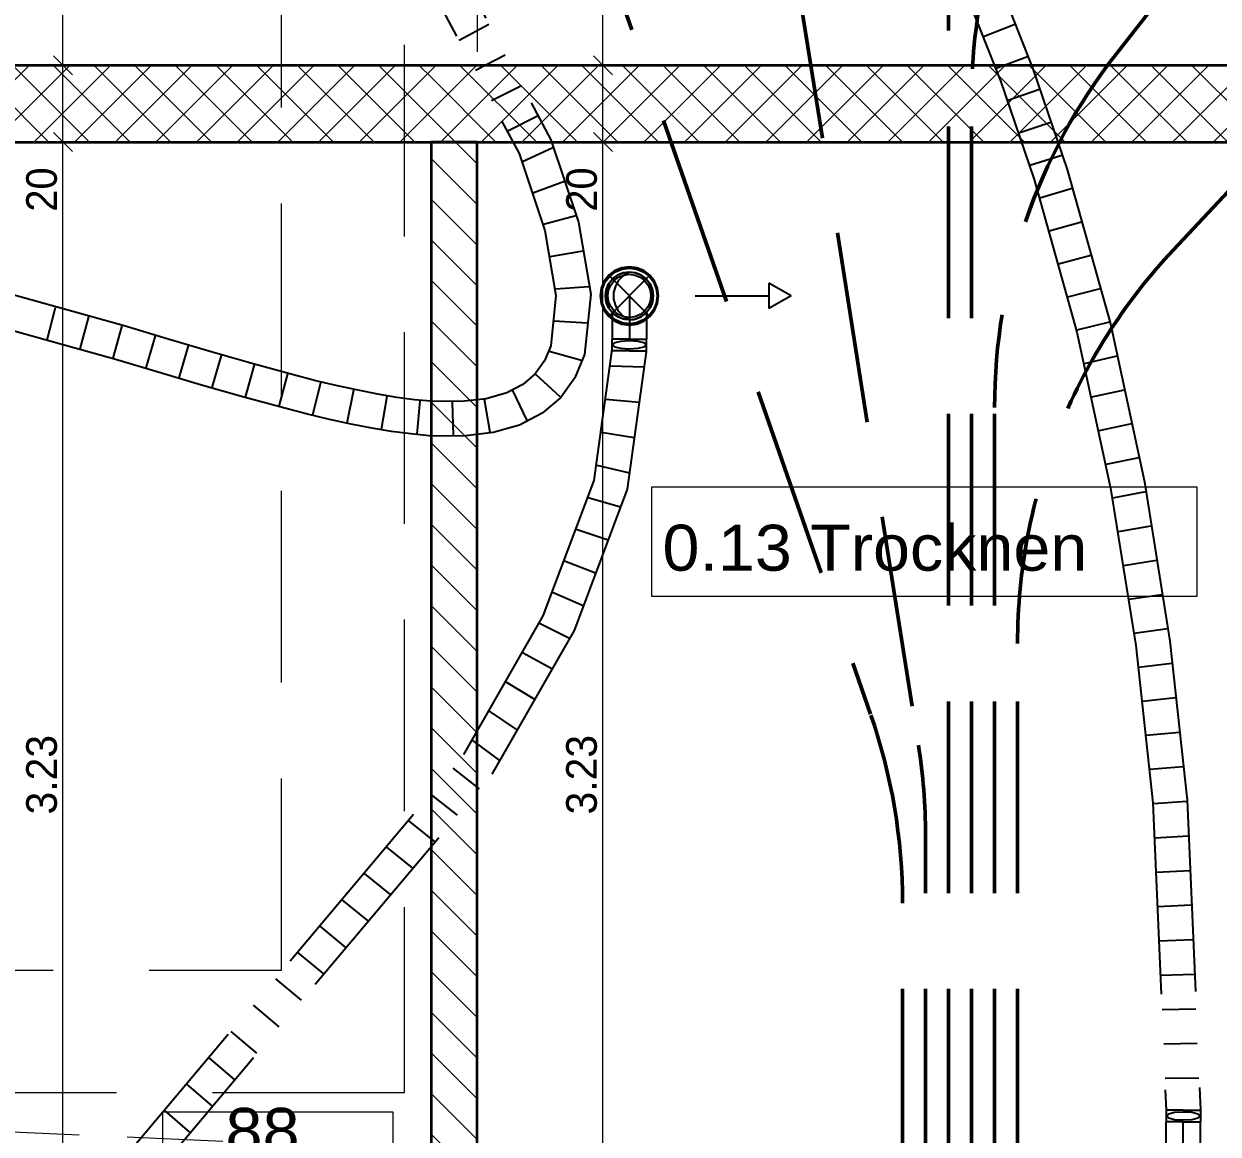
# Model space of a CAD drawing. Header units: millimetres. Extents: x -3497 to 2618, y -1809 to 2456.
# Drawn here: x -2229.8 to -1918.3, y 1220.2 to 1509.8 of the extents above; entities that cross this region are included whole.
import ezdxf
from ezdxf.enums import TextEntityAlignment as Align

# ---------------------------------------------------------------- set-up
doc = ezdxf.new("R2010")
doc.units = ezdxf.units.MM
doc.header["$LTSCALE"] = 100
for name, pattern in [('DASHED', [0.75, 0.5, -0.25]), ('HIDDEN', [0.375, 0.25, -0.125]), ('HIDDENX2', [0.75, 0.5, -0.25])]:
    doc.linetypes.add(name, pattern=pattern)
for name, color, linetype, true_color in [('00_Anm.FP', 7, 'Continuous', 0x00c0ff), ('10-0.05 Solid', 1, 'Continuous', 0xff0000), ('10-0.13 Solid', 7, 'Continuous', 0x000000), ('10-0.18 Strichlinie', 7, 'Continuous', 0x00c0ff), ('20-Beton', 9, 'Continuous', 0x808080), ('30-Text 6', 3, 'Continuous', 0x00ff00), ('50-Sanitärapparate', 6, 'Continuous', 0xff00ff), ('50-Türen&Fenster', 9, 'Continuous', 0x808080), ('Bemaßung', 3, 'Continuous', 0x00ff00), ('Keine', 7, 'Continuous', 0xff8000), ('Layer31', 9, 'Continuous', 0x808080)]:
    doc.layers.add(name, color=color, linetype=linetype, true_color=true_color)
doc.layers.add('10-0.05 Strichpunkt', color=7, linetype='Continuous')
doc.layers.add('10-0.25 Solid', color=7, linetype='Continuous')
doc.styles.add('Arial', font='arial.ttf')
doc.dimstyles.new('ISO-25', dxfattribs={"dimtxt": 2.5, "dimasz": 2.5, "dimexe": 1.25, "dimexo": 0.625, "dimtad": 1, "dimtxsty": 'Standard', "dimcen": 2.5, "dimadec": 0, "dimazin": 0, "dimtfac": 1, "dimtmove": 0, "dimatfit": 3, "dimfxl": 0, "dimarcsym": 0})

# ---------------------------------------------------------------- blocks, each defined once
blk = doc.blocks.new('*D301')
at = {"layer": '10-0.05 Strichpunkt', "color": 6, "linetype": 'Continuous', "lineweight": 13, "true_color": 0xff00ff}
for p, q in [((-2211.5, 1161.79), (-2211.5, 1216.86)), ((-2123.65, 1193.82), (-2123.65, 1216.86)), ((-2216.3, 1205.2), (-2206.7, 1214.8)), ((-2118.85, 1214.8), (-2128.45, 1205.2)), ((-2123.65, 1210), (-2211.5, 1210))]:
    blk.add_line(p, q, dxfattribs=at)
at = {"layer": '10-0.05 Strichpunkt', "color": 6, "linetype": 'Continuous', "lineweight": 13, "true_color": 0xff00ff, "style": 'Arial', "width": 1.03866}
blk.add_text('88', height=12, dxfattribs=at).set_placement((-2177.25, 1215), (-2157.91, 1215), align=Align.FIT)
blk = doc.blocks.new('_Oblique')
at = {"color": 0, "linetype": 'ByBlock', "lineweight": -2}
blk.add_line((-0.5, -0.5), (0.5, 0.5), dxfattribs=at)
blk = doc.blocks.new('*X470')
at = {"layer": '10-0.05 Solid', "color": 18, "linetype": 'Continuous', "lineweight": 13, "true_color": 0x000000}
for p, q in [((-2403.47, 1493.65), (-2398.14, 1498.98)), ((-2382.45, 1478.98), (-2402.45, 1498.98)), ((-2398.52, 1487.99), (-2387.53, 1498.98)), ((-2393.57, 1482.34), (-2376.93, 1498.98)), ((-2371.84, 1478.98), (-2391.84, 1498.98)), ((-2386.32, 1478.98), (-2366.32, 1498.98)), ((-2361.23, 1478.98), (-2381.23, 1498.98)), ((-2375.71, 1478.98), (-2355.71, 1498.98)), ((-2350.63, 1478.98), (-2370.63, 1498.98)), ((-2365.11, 1478.98), (-2345.11, 1498.98)), ((-2340.02, 1478.98), (-2360.02, 1498.98)), ((-2354.5, 1478.98), (-2334.5, 1498.98)), ((-2329.41, 1478.98), (-2349.41, 1498.98)), ((-2343.89, 1478.98), (-2323.89, 1498.98)), ((-2318.81, 1478.98), (-2338.81, 1498.98)), ((-2333.29, 1478.98), (-2313.29, 1498.98)), ((-2308.2, 1478.98), (-2328.2, 1498.98)), ((-2322.68, 1478.98), (-2302.68, 1498.98)), ((-2297.59, 1478.98), (-2317.59, 1498.98)), ((-2312.07, 1478.98), (-2292.07, 1498.98)), ((-2286.99, 1478.98), (-2306.99, 1498.98)), ((-2301.47, 1478.98), (-2281.47, 1498.98)), ((-2276.38, 1478.98), (-2296.38, 1498.98)), ((-2290.86, 1478.98), (-2270.86, 1498.98)), ((-2265.77, 1478.98), (-2285.77, 1498.98)), ((-2280.25, 1478.98), (-2260.25, 1498.98)), ((-2255.17, 1478.98), (-2275.17, 1498.98)), ((-2269.65, 1478.98), (-2249.65, 1498.98)), ((-2244.56, 1478.98), (-2264.56, 1498.98)), ((-2259.04, 1478.98), (-2239.04, 1498.98)), ((-2233.95, 1478.98), (-2253.95, 1498.98)), ((-2248.43, 1478.98), (-2228.43, 1498.98)), ((-2223.35, 1478.98), (-2243.35, 1498.98)), ((-2237.83, 1478.98), (-2217.83, 1498.98)), ((-2212.74, 1478.98), (-2232.74, 1498.98)), ((-2227.22, 1478.98), (-2207.22, 1498.98)), ((-2202.13, 1478.98), (-2222.13, 1498.98)), ((-2216.61, 1478.98), (-2196.61, 1498.98)), ((-2191.53, 1478.98), (-2211.53, 1498.98)), ((-2206.01, 1478.98), (-2186.01, 1498.98)), ((-2180.92, 1478.98), (-2200.92, 1498.98)), ((-2195.4, 1478.98), (-2175.4, 1498.98)), ((-2170.32, 1478.98), (-2190.32, 1498.98)), ((-2184.79, 1478.98), (-2164.79, 1498.98)), ((-2159.71, 1478.98), (-2179.71, 1498.98)), ((-2174.19, 1478.98), (-2154.19, 1498.98)), ((-2149.1, 1478.98), (-2169.1, 1498.98)), ((-2163.58, 1478.98), (-2143.58, 1498.98)), ((-2138.5, 1478.98), (-2158.5, 1498.98)), ((-2152.97, 1478.98), (-2132.97, 1498.98)), ((-2127.89, 1478.98), (-2147.89, 1498.98)), ((-2123.63, 1485.32), (-2137.28, 1498.98)), ((-2123.63, 1495.93), (-2126.68, 1498.98)), ((-2142.37, 1478.98), (-2123.63, 1497.72)), ((-2131.76, 1478.98), (-2123.63, 1487.11))]:
    blk.add_line(p, q, dxfattribs=at)
blk = doc.blocks.new('*X530')
at = {"layer": '10-0.05 Solid', "color": 18, "linetype": 'Continuous', "lineweight": 13, "true_color": 0x000000}
for p, q in [((-2117.28, 1478.98), (-2111.63, 1473.32)), ((-2123.63, 1474.72), (-2111.63, 1462.72)), ((-2123.63, 1464.11), (-2111.63, 1452.11)), ((-2123.63, 1453.5), (-2111.63, 1441.5)), ((-2123.63, 1442.9), (-2111.63, 1430.9)), ((-2123.63, 1432.29), (-2111.63, 1420.29)), ((-2123.63, 1421.68), (-2111.63, 1409.68)), ((-2123.63, 1411.08), (-2111.63, 1399.08)), ((-2123.63, 1400.47), (-2111.63, 1388.47)), ((-2123.63, 1389.86), (-2111.63, 1377.86)), ((-2123.63, 1379.26), (-2111.63, 1367.26)), ((-2123.63, 1368.65), (-2111.63, 1356.65)), ((-2123.63, 1358.04), (-2111.63, 1346.04)), ((-2123.63, 1347.44), (-2111.63, 1335.44)), ((-2123.63, 1336.83), (-2111.63, 1324.83)), ((-2123.63, 1326.22), (-2111.63, 1314.22)), ((-2123.63, 1315.62), (-2111.63, 1303.62)), ((-2123.63, 1305.01), (-2111.63, 1293.01)), ((-2123.63, 1294.4), (-2111.63, 1282.4)), ((-2123.63, 1283.8), (-2111.63, 1271.8)), ((-2123.63, 1273.19), (-2111.63, 1261.19)), ((-2123.63, 1262.58), (-2111.63, 1250.58)), ((-2123.63, 1251.98), (-2111.63, 1239.98)), ((-2123.63, 1241.37), (-2111.63, 1229.37)), ((-2123.63, 1230.76), (-2111.63, 1218.76)), ((-2123.63, 1220.16), (-2111.63, 1208.16))]:
    blk.add_line(p, q, dxfattribs=at)
blk = doc.blocks.new('*X549')
at = {"layer": '10-0.05 Solid', "color": 18, "linetype": 'Continuous', "lineweight": 13, "true_color": 0x000000}
for p, q in [((-2123.63, 1487.11), (-2111.76, 1498.98)), ((-2123.63, 1497.72), (-2122.37, 1498.98)), ((-2121.15, 1478.98), (-2101.15, 1498.98)), ((-2096.07, 1478.98), (-2116.07, 1498.98)), ((-2110.55, 1478.98), (-2090.55, 1498.98)), ((-2085.46, 1478.98), (-2105.46, 1498.98)), ((-2099.94, 1478.98), (-2079.94, 1498.98)), ((-2074.86, 1478.98), (-2094.86, 1498.98)), ((-2089.33, 1478.98), (-2069.33, 1498.98)), ((-2064.25, 1478.98), (-2084.25, 1498.98)), ((-2078.73, 1478.98), (-2058.73, 1498.98)), ((-2053.64, 1478.98), (-2073.64, 1498.98)), ((-2068.12, 1478.98), (-2048.12, 1498.98)), ((-2043.04, 1478.98), (-2063.04, 1498.98)), ((-2057.51, 1478.98), (-2037.51, 1498.98)), ((-2032.43, 1478.98), (-2052.43, 1498.98)), ((-2046.91, 1478.98), (-2026.91, 1498.98)), ((-2021.82, 1478.98), (-2041.82, 1498.98)), ((-2036.3, 1478.98), (-2016.3, 1498.98)), ((-2011.22, 1478.98), (-2031.22, 1498.98)), ((-2025.69, 1478.98), (-2005.69, 1498.98)), ((-2000.61, 1478.98), (-2020.61, 1498.98)), ((-2015.09, 1478.98), (-1995.09, 1498.98)), ((-1990, 1478.98), (-2010, 1498.98)), ((-2004.48, 1478.98), (-1984.48, 1498.98)), ((-1979.4, 1478.98), (-1999.4, 1498.98)), ((-1993.87, 1478.98), (-1973.87, 1498.98)), ((-1968.79, 1478.98), (-1988.79, 1498.98)), ((-1983.27, 1478.98), (-1963.27, 1498.98)), ((-1958.18, 1478.98), (-1978.18, 1498.98)), ((-1972.66, 1478.98), (-1952.66, 1498.98)), ((-1947.58, 1478.98), (-1967.58, 1498.98)), ((-1962.06, 1478.98), (-1942.06, 1498.98)), ((-1936.97, 1478.98), (-1956.97, 1498.98)), ((-1951.45, 1478.98), (-1931.45, 1498.98)), ((-1926.36, 1478.98), (-1946.36, 1498.98)), ((-1940.84, 1478.98), (-1920.84, 1498.98)), ((-1915.76, 1478.98), (-1935.76, 1498.98)), ((-1930.24, 1478.98), (-1910.24, 1498.98)), ((-1905.15, 1478.98), (-1925.15, 1498.98)), ((-1919.63, 1478.98), (-1899.63, 1498.98)), ((-1894.54, 1478.98), (-1914.54, 1498.98)), ((-1909.02, 1478.98), (-1889.02, 1498.98)), ((-1887.14, 1482.18), (-1903.94, 1498.98)), ((-1887.14, 1492.79), (-1893.33, 1498.98)), ((-2106.68, 1478.98), (-2123.63, 1495.93)), ((-1898.42, 1478.98), (-1887.14, 1490.25)), ((-2117.28, 1478.98), (-2123.63, 1485.32)), ((-1887.81, 1478.98), (-1887.14, 1479.64))]:
    blk.add_line(p, q, dxfattribs=at)
blk = doc.blocks.new('AnonymMegaMac_nNn0980')
at = {"layer": '20-Beton', "color": 8, "linetype": 'Continuous', "lineweight": 13, "true_color": 0x808080}
for p, q in [((-2081.28, 1481.48), (-2076.28, 1476.48)), ((-2074.09, 1478.98), (-2083.47, 1478.98)), ((-2078.79, 1155.98), (-2078.78, 1478.98))]:
    blk.add_line(p, q, dxfattribs=at)
at = {"layer": '20-Beton', "color": 8, "linetype": 'Continuous', "lineweight": 18, "true_color": 0x808080, "style": 'Arial'}
for s, width, p, p2 in [('20', 0.930412, (-2080.37, 1460.81), (-2080.37, 1472.36)), ('3.23', 0.955081, (-2080.38, 1303.54), (-2080.38, 1324.29))]:
    blk.add_text(s, height=8, rotation=89.9982, dxfattribs=dict(at, width=width)).set_placement(p, p2, align=Align.FIT)
blk = doc.blocks.new('AnonymMegaMac_nNn0981')
at = {"layer": '20-Beton', "color": 8, "linetype": 'Continuous', "lineweight": 13, "true_color": 0x808080}
for p, q in [((-2078.78, 1498.98), (-2078.78, 1638.98)), ((-2074.09, 1498.98), (-2083.47, 1498.98)), ((-2081.28, 1501.48), (-2076.28, 1496.48)), ((-2078.78, 1478.98), (-2078.78, 1498.98)), ((-2081.28, 1481.48), (-2076.28, 1476.48)), ((-2074.09, 1478.98), (-2083.47, 1478.98)), ((-2078.79, 1155.98), (-2078.78, 1478.98))]:
    blk.add_line(p, q, dxfattribs=at)
blk = doc.blocks.new('AnonymMegaMac_nNn0982')
at = {"layer": '20-Beton', "color": 8, "linetype": 'Continuous', "lineweight": 13, "true_color": 0x808080}
for p, q in [((-2074.09, 1638.98), (-2091.63, 1638.98)), ((-2081.28, 1641.48), (-2076.28, 1636.48)), ((-2078.78, 1498.98), (-2078.78, 1638.98)), ((-2074.09, 1498.98), (-2083.47, 1498.98)), ((-2081.28, 1501.48), (-2076.28, 1496.48))]:
    blk.add_line(p, q, dxfattribs=at)
at = {"layer": '20-Beton', "color": 8, "linetype": 'Continuous', "lineweight": 18, "true_color": 0x808080, "style": 'Arial'}
for s, width, p, p2 in [('20', 0.930412, (-2080.37, 1620.81), (-2080.37, 1632.36)), ('1.40', 0.919367, (-2080.37, 1543.38), (-2080.37, 1563.35))]:
    blk.add_text(s, height=8, rotation=89.9982, dxfattribs=dict(at, width=width)).set_placement(p, p2, align=Align.FIT)
blk = doc.blocks.new('AnonymMegaMac_nNn0983')
at = {"layer": '20-Beton', "color": 8, "linetype": 'Continuous', "lineweight": 13, "true_color": 0x808080}
blk.add_line((-2078.78, 1498.98), (-2078.78, 1638.98), dxfattribs=at)
blk = doc.blocks.new('AnonymMegaMac_nNn01180')
at = {"layer": '20-Beton', "color": 8, "linetype": 'Continuous', "lineweight": 13, "true_color": 0x808080}
for p, q in [((-2222.14, 1481.48), (-2217.14, 1476.48)), ((-2214.95, 1478.98), (-2224.33, 1478.98)), ((-2219.64, 1155.98), (-2219.64, 1478.98))]:
    blk.add_line(p, q, dxfattribs=at)
at = {"layer": '20-Beton', "color": 8, "linetype": 'Continuous', "lineweight": 18, "true_color": 0x808080, "style": 'Arial'}
for s, width, p, p2 in [('20', 0.930412, (-2221.23, 1460.81), (-2221.23, 1472.36)), ('3.23', 0.955081, (-2221.23, 1303.54), (-2221.23, 1324.29))]:
    blk.add_text(s, height=8, rotation=90, dxfattribs=dict(at, width=width)).set_placement(p, p2, align=Align.FIT)
blk = doc.blocks.new('AnonymMegaMac_nNn01181')
at = {"layer": '20-Beton', "color": 8, "linetype": 'Continuous', "lineweight": 13, "true_color": 0x808080}
for p, q in [((-2214.95, 1498.98), (-2224.33, 1498.98)), ((-2222.14, 1501.48), (-2217.14, 1496.48)), ((-2219.64, 1478.98), (-2219.64, 1498.98)), ((-2222.14, 1481.48), (-2217.14, 1476.48)), ((-2214.95, 1478.98), (-2224.33, 1478.98))]:
    blk.add_line(p, q, dxfattribs=at)
blk = doc.blocks.new('AnonymMegaMac_nNn01182')
at = {"layer": '20-Beton', "color": 8, "linetype": 'Continuous', "lineweight": 13, "true_color": 0x808080}
for p, q in [((-2214.95, 1638.98), (-2224.33, 1638.98)), ((-2222.14, 1641.48), (-2217.14, 1636.48)), ((-2219.64, 1498.98), (-2219.64, 1638.98)), ((-2214.95, 1498.98), (-2224.33, 1498.98)), ((-2222.14, 1501.48), (-2217.14, 1496.48))]:
    blk.add_line(p, q, dxfattribs=at)
at = {"layer": '20-Beton', "color": 8, "linetype": 'Continuous', "lineweight": 18, "true_color": 0x808080, "style": 'Arial'}
for s, width, p, p2 in [('20', 0.930412, (-2221.23, 1620.81), (-2221.23, 1632.36)), ('1.40', 0.919367, (-2221.23, 1554.11), (-2221.23, 1574.09))]:
    blk.add_text(s, height=8, rotation=90, dxfattribs=dict(at, width=width)).set_placement(p, p2, align=Align.FIT)

msp = doc.modelspace()

# ---------------------------------------------------------------- linework, layer by layer
at = {"layer": '00_Anm.FP', "color": 140, "linetype": 'DASHED', "lineweight": 25, "true_color": 0x00c0ff}
for p, q in [((-2073.86, 1446.18), (-2075.69, 1445.42)), ((-2071.89, 1446.44), (-2073.86, 1446.18)), ((-2069.92, 1446.18), (-2071.89, 1446.44)), ((-2068.09, 1445.42), (-2069.92, 1446.18)), ((-2078.47, 1442.64), (-2079.23, 1440.81)), ((-2077.26, 1444.22), (-2078.47, 1442.64)), ((-2077.3, 1441.97), (-2076.31, 1443.26)), ((-2075.69, 1445.42), (-2077.26, 1444.22)), ((-2066.52, 1444.22), (-2077.26, 1433.47)), ((-2066.52, 1433.47), (-2077.26, 1444.22)), ((-2076.27, 1443.23), (-2077.26, 1441.94)), ((-2076.76, 1441.65), (-2075.87, 1442.82)), ((-2076.31, 1443.26), (-2075.02, 1444.25)), ((-2074.99, 1444.21), (-2076.27, 1443.23)), ((-2075.87, 1442.82), (-2074.7, 1443.71)), ((-2075.02, 1444.25), (-2073.51, 1444.88)), ((-2073.5, 1444.83), (-2074.99, 1444.21)), ((-2074.7, 1443.71), (-2073.35, 1444.27)), ((-2073.51, 1444.88), (-2071.89, 1445.09)), ((-2071.89, 1445.04), (-2073.5, 1444.83)), ((-2073.35, 1444.27), (-2071.89, 1444.47)), ((-2071.89, 1445.09), (-2070.27, 1444.88)), ((-2070.29, 1444.83), (-2071.89, 1445.04)), ((-2071.89, 1444.47), (-2070.43, 1444.27)), ((-2070.43, 1444.27), (-2069.08, 1443.71)), ((-2068.79, 1444.21), (-2070.29, 1444.83)), ((-2070.27, 1444.88), (-2068.77, 1444.25)), ((-2069.08, 1443.71), (-2067.91, 1442.82)), ((-2067.51, 1443.23), (-2068.79, 1444.21)), ((-2068.77, 1444.25), (-2067.47, 1443.26)), ((-2066.52, 1444.22), (-2068.09, 1445.42)), ((-2067.91, 1442.82), (-2067.02, 1441.65)), ((-2066.52, 1441.94), (-2067.51, 1443.23)), ((-2067.47, 1443.26), (-2066.48, 1441.97)), ((-2065.31, 1442.64), (-2066.52, 1444.22)), ((-2064.55, 1440.81), (-2065.31, 1442.64)), ((-2079.23, 1440.81), (-2079.49, 1438.84)), ((-2078.14, 1438.84), (-2077.93, 1440.46)), ((-2077.88, 1440.45), (-2078.09, 1438.84)), ((-2077.93, 1440.46), (-2077.3, 1441.97)), ((-2077.26, 1441.94), (-2077.88, 1440.45)), ((-2077.52, 1438.84), (-2077.32, 1440.3)), ((-2077.32, 1440.3), (-2076.76, 1441.65)), ((-2067.02, 1441.65), (-2066.46, 1440.3)), ((-2065.9, 1440.45), (-2066.52, 1441.94)), ((-2066.48, 1441.97), (-2065.85, 1440.46)), ((-2066.46, 1440.3), (-2066.27, 1438.84)), ((-2065.69, 1438.84), (-2065.9, 1440.45)), ((-2065.85, 1440.46), (-2065.64, 1438.84)), ((-2064.29, 1438.84), (-2064.55, 1440.81)), ((-2079.49, 1438.84), (-2079.23, 1436.87)), ((-2079.23, 1436.87), (-2078.47, 1435.04)), ((-2077.93, 1437.22), (-2078.14, 1438.84)), ((-2078.09, 1438.84), (-2077.88, 1437.24)), ((-2077.3, 1435.72), (-2077.93, 1437.22)), ((-2077.88, 1437.24), (-2077.26, 1435.74)), ((-2077.32, 1437.39), (-2077.52, 1438.84)), ((-2076.76, 1436.03), (-2077.32, 1437.39)), ((-2066.46, 1437.39), (-2067.02, 1436.03)), ((-2066.52, 1435.74), (-2065.9, 1437.24)), ((-2065.85, 1437.22), (-2066.48, 1435.72)), ((-2066.27, 1438.84), (-2066.46, 1437.39)), ((-2065.9, 1437.24), (-2065.69, 1438.84)), ((-2065.64, 1438.84), (-2065.85, 1437.22)), ((-2065.31, 1435.04), (-2064.55, 1436.87)), ((-2064.55, 1436.87), (-2064.29, 1438.84)), ((-2078.47, 1435.04), (-2077.26, 1433.47)), ((-2076.31, 1434.42), (-2077.3, 1435.72)), ((-2077.26, 1435.74), (-2076.27, 1434.46)), ((-2077.26, 1433.47), (-2075.69, 1432.26)), ((-2075.87, 1434.86), (-2076.76, 1436.03)), ((-2075.02, 1433.43), (-2076.31, 1434.42)), ((-2076.27, 1434.46), (-2074.99, 1433.47)), ((-2074.7, 1433.97), (-2075.87, 1434.86)), ((-2073.51, 1432.8), (-2075.02, 1433.43)), ((-2074.99, 1433.47), (-2073.5, 1432.85)), ((-2073.35, 1433.41), (-2074.7, 1433.97)), ((-2071.89, 1433.22), (-2073.35, 1433.41)), ((-2070.43, 1433.41), (-2071.89, 1433.22)), ((-2069.08, 1433.97), (-2070.43, 1433.41)), ((-2070.29, 1432.85), (-2068.79, 1433.47)), ((-2068.77, 1433.43), (-2070.27, 1432.8)), ((-2067.91, 1434.86), (-2069.08, 1433.97)), ((-2068.79, 1433.47), (-2067.51, 1434.46)), ((-2067.47, 1434.42), (-2068.77, 1433.43)), ((-2068.09, 1432.26), (-2066.52, 1433.47)), ((-2067.02, 1436.03), (-2067.91, 1434.86)), ((-2067.51, 1434.46), (-2066.52, 1435.74)), ((-2066.48, 1435.72), (-2067.47, 1434.42)), ((-2066.52, 1433.47), (-2065.31, 1435.04)), ((-2075.69, 1432.26), (-2073.86, 1431.5)), ((-2073.86, 1431.5), (-2071.89, 1431.24)), ((-2071.89, 1432.59), (-2073.51, 1432.8)), ((-2073.5, 1432.85), (-2071.89, 1432.64)), ((-2071.89, 1432.64), (-2070.29, 1432.85)), ((-2070.27, 1432.8), (-2071.89, 1432.59)), ((-2071.89, 1431.24), (-2069.92, 1431.5)), ((-2069.92, 1431.5), (-2068.09, 1432.26))]:
    msp.add_line(p, q, dxfattribs=at)
at = {"layer": '10-0.13 Solid', "color": 18, "linetype": 'HIDDENX2', "lineweight": 13, "true_color": 0x000000}
for p, q in [((-2162.64, 1262.95), (-2162.61, 1686.43)), ((-2130.65, 1654.37), (-2130.65, 1230.96)), ((-2497.15, 1262.96), (-2162.64, 1262.95)), ((-2130.65, 1230.96), (-2465.17, 1230.96))]:
    msp.add_line(p, q, dxfattribs=at)
at = {"layer": '10-0.18 Strichlinie', "color": 140, "linetype": 'DASHED', "lineweight": 25, "true_color": 0x00c0ff}
for p, q in [((-2132.83, 1555.4), (-2092.39, 1479.58)), ((-2140.51, 1550.69), (-2100.67, 1476)), ((-1976.74, 1523.62), (-1966.62, 1498.09)), ((-1985.01, 1520.08), (-1975.06, 1494.98)), ((-2108.58, 1509.65), (-2116.26, 1505.5)), ((-1971.35, 1509.66), (-1979.47, 1506.45)), ((-2104.32, 1501.67), (-2112.04, 1497.6)), ((-1968.01, 1501.22), (-1976.18, 1498.15)), ((-1966.62, 1498.09), (-1957.68, 1471.84)), ((-2100.06, 1493.68), (-2107.83, 1489.7)), ((-1975.06, 1494.98), (-1966.28, 1469.17)), ((-1964.92, 1492.68), (-1973.15, 1489.77)), ((-2095.81, 1485.7), (-2103.61, 1481.8)), ((-1961.99, 1484.09), (-1970.28, 1481.32)), ((-2091.86, 1477.5), (-2099.77, 1473.82)), ((-2092.39, 1479.58), (-2085.15, 1458.07)), ((-2100.67, 1476), (-2093.9, 1455.88)), ((-1959.07, 1475.49), (-1967.4, 1472.88)), ((-1957.68, 1471.84), (-1946.41, 1431.51)), ((-2088.85, 1468.64), (-2097.04, 1465.62)), ((-1966.28, 1469.17), (-1955.14, 1429.35)), ((-1956.42, 1466.82), (-1964.79, 1464.34)), ((-2085.87, 1459.76), (-2094.28, 1457.44)), ((-2085.15, 1458.07), (-2081.98, 1439.26)), ((-1953.98, 1458.11), (-1962.38, 1455.72)), ((-2093.9, 1455.88), (-2091.05, 1438.95)), ((-2084.01, 1450.54), (-2092.62, 1449.05)), ((-1951.55, 1449.39), (-1959.97, 1447.1)), ((-2203.69, 1430.99), (-2249.53, 1443.75)), ((-2082.46, 1441.22), (-2091.17, 1440.62)), ((-2081.98, 1439.26), (-2083.56, 1423.55)), ((-1949.11, 1440.68), (-1957.56, 1438.48)), ((-2091.05, 1438.95), (-2092.37, 1425.79)), ((-2206.19, 1422.35), (-2251.46, 1434.95)), ((-2223.79, 1427.39), (-2221.6, 1435.84)), ((-2215.16, 1424.99), (-2212.88, 1433.41)), ((-2206.54, 1422.58), (-2204.17, 1430.99)), ((-2192.21, 1427.56), (-2203.69, 1430.99)), ((-2082.87, 1431.7), (-2091.58, 1432.26)), ((-1946.68, 1431.96), (-1955.15, 1429.86)), ((-1946.41, 1431.51), (-1937.54, 1390.34)), ((-2197.96, 1420.03), (-2195.5, 1428.4)), ((-2180.97, 1424.22), (-2192.21, 1427.56)), ((-1955.14, 1429.35), (-1946.38, 1388.68)), ((-2189.34, 1417.46), (-2186.87, 1425.84)), ((-2170.02, 1421.08), (-2180.97, 1424.22)), ((-2092.37, 1425.79), (-2094.02, 1421.87)), ((-2084.41, 1421.94), (-2092.8, 1424.35)), ((-2194.78, 1418.94), (-2206.19, 1422.35)), ((-2180.68, 1414.92), (-2178.25, 1423.31)), ((-2171.99, 1412.43), (-2169.64, 1420.84)), ((-2159.47, 1418.2), (-2170.02, 1421.08)), ((-2094.02, 1421.87), (-2096.46, 1418.47)), ((-2083.56, 1423.55), (-2086.12, 1417.45)), ((-1944.74, 1423.12), (-1953.24, 1421.12)), ((-2183.49, 1415.59), (-2194.78, 1418.94)), ((-2163.26, 1410.05), (-2161, 1418.48)), ((-2153.68, 1416.72), (-2159.47, 1418.2)), ((-2096.46, 1418.47), (-2099.69, 1415.7)), ((-2089.9, 1412.47), (-2096.33, 1418.37)), ((-2086.12, 1417.45), (-2089.79, 1412.34)), ((-2172.45, 1412.42), (-2183.49, 1415.59)), ((-2154.44, 1407.8), (-2152.38, 1416.28)), ((-2148.06, 1415.38), (-2153.68, 1416.72)), ((-2142.66, 1414.2), (-2148.06, 1415.38)), ((-2145.54, 1405.76), (-2143.73, 1414.3)), ((-2099.69, 1415.7), (-2103.88, 1413.53)), ((-2161.76, 1409.51), (-2172.45, 1412.42)), ((-2137.49, 1413.19), (-2142.66, 1414.2)), ((-2132.57, 1412.37), (-2137.49, 1413.19)), ((-2136.51, 1404.04), (-2135.08, 1412.65)), ((-2127.93, 1411.75), (-2132.57, 1412.37)), ((-2123.65, 1411.36), (-2127.93, 1411.75)), ((-2127.27, 1402.79), (-2126.5, 1411.49)), ((-2115.77, 1411.25), (-2123.65, 1411.36)), ((-2109.21, 1412), (-2115.77, 1411.25)), ((-2108.16, 1403.22), (-2109.72, 1411.81)), ((-2103.88, 1413.53), (-2109.21, 1412)), ((-2098.52, 1406.33), (-2102.31, 1414.19)), ((-2089.79, 1412.34), (-2094.63, 1408.2)), ((-1942.83, 1414.27), (-1951.35, 1412.38)), ((-2155.83, 1408), (-2161.76, 1409.51)), ((-2117.8, 1402.42), (-2117.99, 1411.14)), ((-2094.63, 1408.2), (-2100.55, 1405.13)), ((-2150.07, 1406.62), (-2155.83, 1408)), ((-2144.49, 1405.39), (-2150.07, 1406.62)), ((-2139.09, 1404.34), (-2144.49, 1405.39)), ((-2100.55, 1405.13), (-2107.45, 1403.16)), ((-1940.92, 1405.42), (-1949.47, 1403.63)), ((-2133.9, 1403.47), (-2139.09, 1404.34)), ((-2128.93, 1402.81), (-2133.9, 1403.47)), ((-2124.12, 1402.37), (-2128.93, 1402.81)), ((-2115.31, 1402.25), (-2124.12, 1402.37)), ((-2107.45, 1403.16), (-2115.31, 1402.25)), ((-1939.01, 1396.57), (-1947.58, 1394.88)), ((-1937.54, 1390.34), (-1930.9, 1348.8)), ((-1946.38, 1388.68), (-1939.81, 1347.6)), ((-1937.25, 1387.69), (-1945.83, 1386.11)), ((-1935.82, 1378.76), (-1944.42, 1377.27)), ((-1934.39, 1369.82), (-1943.01, 1368.43)), ((-1932.96, 1360.89), (-1941.6, 1359.59)), ((-1931.54, 1351.95), (-1940.19, 1350.75)), ((-1939.81, 1347.6), (-1935.32, 1306.61)), ((-1930.9, 1348.8), (-1926.35, 1307.29)), ((-1930.39, 1342.97), (-1939.06, 1341.89)), ((-1929.4, 1333.96), (-1938.08, 1333)), ((-1928.42, 1324.95), (-1937.11, 1324.12)), ((-1927.43, 1315.94), (-1936.13, 1315.24)), ((-1935.32, 1306.61), (-1931.89, 1226.33)), ((-1926.46, 1306.92), (-1935.18, 1306.36)), ((-1926.35, 1307.29), (-1922.9, 1226.52)), ((-1926.08, 1297.9), (-1934.79, 1297.4)), ((-1925.69, 1288.88), (-1934.41, 1288.44)), ((-1925.31, 1279.85), (-1934.03, 1279.48)), ((-1924.92, 1270.83), (-1933.65, 1270.52)), ((-1924.54, 1261.81), (-1933.26, 1261.56)), ((-1924.15, 1252.78), (-1932.88, 1252.6)), ((-1923.77, 1243.76), (-1932.5, 1243.64)), ((-1923.38, 1234.74), (-1932.11, 1234.68)), ((-1931.29, 1226.43), (-1931.9, 1226.43)), ((-1931.29, 1225.4), (-1931.9, 1224.89)), ((-1931.9, 1224.89), (-1931.29, 1224.38)), ((-1931.89, 1226.33), (-1931.89, 1225.65)), ((-1931.89, 1225.65), (-1931.89, 1224.89)), ((-1931.89, 1224.89), (-1931.89, 1224.13)), ((-1929.65, 1226.43), (-1931.29, 1226.43)), ((-1929.65, 1225.78), (-1931.29, 1225.4)), ((-1931.29, 1224.38), (-1929.65, 1224.01)), ((-1927.4, 1226.43), (-1929.65, 1226.43)), ((-1927.4, 1225.91), (-1929.65, 1225.78)), ((-1927.4, 1226.43), (-1925.15, 1226.43)), ((-1925.15, 1225.78), (-1927.4, 1225.91)), ((-1925.15, 1226.43), (-1923.5, 1226.43)), ((-1923.5, 1225.4), (-1925.15, 1225.78)), ((-1925.15, 1224.01), (-1923.5, 1224.38)), ((-1923.5, 1226.43), (-1922.9, 1226.43)), ((-1922.9, 1224.89), (-1923.5, 1225.4)), ((-1923.5, 1224.38), (-1922.9, 1224.89)), ((-1922.9, 1226.52), (-1922.9, 1225.66)), ((-1922.9, 1225.66), (-1922.9, 1224.89)), ((-1922.9, 1224.89), (-1922.9, 1224.13)), ((-1931.74, 1223.36), (-1931.9, 1223.36)), ((-1931.9, 1216.45), (-1931.9, 1223.36)), ((-1931.29, 1223.36), (-1931.9, 1223.36)), ((-1931.89, 1224.13), (-1931.89, 1223.36)), ((-1931.29, 1223.36), (-1931.74, 1223.36)), ((-1930.58, 1223.36), (-1931.29, 1223.36)), ((-1929.65, 1223.36), (-1931.29, 1223.36)), ((-1929.65, 1223.36), (-1930.58, 1223.36)), ((-1929.65, 1224.01), (-1927.4, 1223.87)), ((-1928.56, 1223.36), (-1929.65, 1223.36)), ((-1927.4, 1223.36), (-1929.65, 1223.36)), ((-1927.4, 1223.36), (-1928.56, 1223.36)), ((-1927.4, 1223.87), (-1925.15, 1224.01)), ((-1927.4, 1223.36), (-1926.23, 1223.36)), ((-1927.4, 1212.11), (-1927.4, 1223.36)), ((-1927.4, 1223.36), (-1925.15, 1223.36)), ((-1926.23, 1223.36), (-1925.15, 1223.36)), ((-1925.15, 1223.36), (-1924.21, 1223.36)), ((-1925.15, 1223.36), (-1923.5, 1223.36)), ((-1924.21, 1223.36), (-1923.5, 1223.36)), ((-1923.5, 1223.36), (-1923.05, 1223.36)), ((-1923.5, 1223.36), (-1922.9, 1223.36)), ((-1923.05, 1223.36), (-1922.9, 1223.36)), ((-1922.9, 1224.13), (-1922.9, 1223.36)), ((-1922.9, 1216.45), (-1922.9, 1223.36))]:
    msp.add_line(p, q, dxfattribs=at)
at = {"layer": '10-0.25 Solid', "color": 8, "linetype": 'Continuous', "lineweight": 13, "true_color": 0x808080}
for p, q in [((-2193.6, 1165.95), (-2193.6, 1225.95)), ((-2193.6, 1225.95), (-2133.6, 1225.95)), ((-2133.6, 1225.95), (-2133.6, 1165.95))]:
    msp.add_line(p, q, dxfattribs=at)
at = {"layer": '30-Text 6', "color": 3, "linetype": 'HIDDENX2', "lineweight": 50, "true_color": 0x00ff00}
for p, q in [((-2285.19, 2122), (-2008.99, 1329.75)), ((-2123.19, 2122), (-1996.48, 1321.65)), ((-1461.38, 2122), (-1944.92, 1501.92)), ((-1299.38, 2122), (-1929.95, 1450.88)), ((-1988.63, 983.04), (-1988.63, 1833.84)), ((-1982.63, 983.04), (-1982.63, 1489.84)), ((-1976.63, 983.04), (-1976.63, 1409.68)), ((-1970.63, 983.04), (-1970.63, 1348.16)), ((-1994.63, 983.04), (-1994.63, 1298.19)), ((-2000.63, 983.04), (-2000.63, 1280.37))]:
    msp.add_line(p, q, dxfattribs=at)
for centre, start, end in [((-1832.63, 1489.84), 157.7381, 180), ((-1826.63, 1409.68), 142.053, 180), ((-1820.63, 1348.16), 136.7845, 180), ((-2150.63, 1280.37), 0, 19.2197), ((-2144.63, 1298.19), 0, 8.9964)]:
    msp.add_arc(centre, 150, start, end, dxfattribs=at)
at = {"layer": '50-Sanitärapparate', "color": 18, "linetype": 'HIDDEN', "lineweight": 13, "true_color": 0x000000}
msp.add_line((-2465.15, 1230.95), (-2111.63, 1215.45), dxfattribs=at)
at = {"layer": '50-Sanitärapparate', "color": 18, "linetype": 'HIDDENX2', "lineweight": 13, "true_color": 0x000000}
msp.add_lwpolyline([(-2991.63, 2152.48), (-2111.63, 2152.48), (-2111.63, 1215.45), (-2465.15, 1215.45), (-2465.15, 1230.95), (-2991.66, 1230.95)], close=True, dxfattribs=at)
at = {"layer": '50-Türen&Fenster', "color": 8, "linetype": 'Continuous', "lineweight": 35, "true_color": 0x808080}
for points in [[(-2123.63, 1498.98), (-2408.13, 1498.98)], [(-1887.14, 1498.98), (-2123.63, 1498.98)], [(-2390.63, 1478.98), (-2123.63, 1478.98)], [(-2111.63, 1478.98), (-2123.63, 1478.98)], [(-2123.63, 1478.98), (-2123.63, 1155.98)], [(-2123.63, 1478.98), (-1887.14, 1478.98)], [(-2111.63, 1155.98), (-2111.63, 1478.98)]]:
    msp.add_lwpolyline(points, dxfattribs=at)
at = {"layer": 'Bemaßung', "color": 140, "linetype": 'DASHED', "lineweight": 25, "true_color": 0x00c0ff}
for p, q in [((-2035.49, 1442.17), (-2035.49, 1435.51)), ((-2029.72, 1438.84), (-2035.49, 1442.17)), ((-2054.72, 1438.84), (-2035.49, 1438.84)), ((-2029.72, 1438.84), (-2035.49, 1435.51))]:
    msp.add_line(p, q, dxfattribs=at)
at = {"layer": 'Keine', "color": 140, "linetype": 'DASHED', "lineweight": 25, "true_color": 0x00c0ff}
for p, q in [((-2075.52, 1445.12), (-2073.77, 1445.84)), ((-2073.77, 1445.84), (-2071.89, 1446.09)), ((-2071.89, 1446.09), (-2070.01, 1445.84)), ((-2070.01, 1445.84), (-2068.27, 1445.12)), ((-2078.89, 1440.72), (-2078.17, 1442.47)), ((-2078.17, 1442.47), (-2077.02, 1443.97)), ((-2077.3, 1441.97), (-2076.31, 1443.26)), ((-2077.02, 1443.97), (-2075.52, 1445.12)), ((-2076.31, 1443.26), (-2075.02, 1444.25)), ((-2075.45, 1441.4), (-2074.6, 1442.93)), ((-2075.02, 1444.25), (-2073.51, 1444.88)), ((-2074.6, 1442.93), (-2073.38, 1444.18)), ((-2073.51, 1444.88), (-2071.89, 1445.09)), ((-2073.38, 1444.18), (-2071.89, 1445.09)), ((-2071.89, 1445.09), (-2070.27, 1444.88)), ((-2070.27, 1444.88), (-2068.77, 1444.25)), ((-2068.77, 1444.25), (-2067.47, 1443.26)), ((-2068.27, 1445.12), (-2066.76, 1443.97)), ((-2067.47, 1443.26), (-2066.48, 1441.97)), ((-2066.76, 1443.97), (-2065.61, 1442.47)), ((-2065.61, 1442.47), (-2064.89, 1440.72)), ((-2079.14, 1438.84), (-2078.89, 1440.72)), ((-2078.14, 1438.84), (-2077.93, 1440.46)), ((-2077.93, 1440.46), (-2077.3, 1441.97)), ((-2075.9, 1439.71), (-2075.45, 1441.4)), ((-2075.9, 1437.97), (-2075.9, 1439.71)), ((-2066.48, 1441.97), (-2065.85, 1440.46)), ((-2065.85, 1440.46), (-2065.64, 1438.84)), ((-2064.89, 1440.72), (-2064.64, 1438.84)), ((-2078.89, 1436.96), (-2079.14, 1438.84)), ((-2078.17, 1435.22), (-2078.89, 1436.96)), ((-2077.93, 1437.22), (-2078.14, 1438.84)), ((-2077.3, 1435.72), (-2077.93, 1437.22)), ((-2075.45, 1436.28), (-2075.9, 1437.97)), ((-2074.6, 1434.75), (-2075.45, 1436.28)), ((-2071.89, 1438.84), (-2071.89, 1427.59)), ((-2065.85, 1437.22), (-2066.48, 1435.72)), ((-2065.64, 1438.84), (-2065.85, 1437.22)), ((-2064.89, 1436.96), (-2065.61, 1435.22)), ((-2064.64, 1438.84), (-2064.89, 1436.96)), ((-2077.02, 1433.71), (-2078.17, 1435.22)), ((-2076.31, 1434.42), (-2077.3, 1435.72)), ((-2075.52, 1432.56), (-2077.02, 1433.71)), ((-2076.24, 1434.35), (-2076.39, 1434.5)), ((-2076.39, 1434.5), (-2076.39, 1427.59)), ((-2075.02, 1433.43), (-2076.31, 1434.42)), ((-2075.79, 1433.95), (-2076.24, 1434.35)), ((-2075.07, 1433.46), (-2075.79, 1433.95)), ((-2074.14, 1433.01), (-2075.07, 1433.46)), ((-2073.51, 1432.8), (-2075.02, 1433.43)), ((-2073.38, 1433.5), (-2074.6, 1434.75)), ((-2073.06, 1432.7), (-2074.14, 1433.01)), ((-2071.89, 1432.59), (-2073.38, 1433.5)), ((-2070.73, 1432.7), (-2069.64, 1433.01)), ((-2068.77, 1433.43), (-2070.27, 1432.8)), ((-2069.64, 1433.01), (-2068.71, 1433.46)), ((-2067.47, 1434.42), (-2068.77, 1433.43)), ((-2068.71, 1433.46), (-2067.99, 1433.95)), ((-2066.76, 1433.71), (-2068.27, 1432.56)), ((-2067.99, 1433.95), (-2067.54, 1434.35)), ((-2067.54, 1434.35), (-2067.39, 1434.5)), ((-2066.48, 1435.72), (-2067.47, 1434.42)), ((-2067.39, 1434.5), (-2067.39, 1427.59)), ((-2065.61, 1435.22), (-2066.76, 1433.71)), ((-2073.77, 1431.84), (-2075.52, 1432.56)), ((-2071.89, 1431.59), (-2073.77, 1431.84)), ((-2071.89, 1432.59), (-2073.51, 1432.8)), ((-2071.89, 1432.59), (-2073.06, 1432.7)), ((-2070.27, 1432.8), (-2071.89, 1432.59)), ((-2071.89, 1432.59), (-2070.73, 1432.7)), ((-2070.01, 1431.84), (-2071.89, 1431.59)), ((-2068.27, 1432.56), (-2070.01, 1431.84)), ((-2076.24, 1427.59), (-2076.39, 1427.59)), ((-2075.79, 1427.59), (-2076.39, 1427.59)), ((-2076.38, 1426.82), (-2076.38, 1427.59)), ((-2076.38, 1426.06), (-2076.38, 1426.82)), ((-2075.79, 1427.59), (-2076.24, 1427.59)), ((-2075.07, 1427.59), (-2075.79, 1427.59)), ((-2074.14, 1427.59), (-2075.79, 1427.59)), ((-2074.14, 1426.94), (-2075.79, 1426.57)), ((-2074.14, 1427.59), (-2075.07, 1427.59)), ((-2073.06, 1427.59), (-2074.14, 1427.59)), ((-2071.89, 1427.59), (-2074.14, 1427.59)), ((-2071.89, 1427.08), (-2074.14, 1426.94)), ((-2071.89, 1427.59), (-2073.06, 1427.59)), ((-2071.89, 1427.59), (-2070.73, 1427.59)), ((-2071.89, 1427.59), (-2069.64, 1427.59)), ((-2069.64, 1426.94), (-2071.89, 1427.08)), ((-2070.73, 1427.59), (-2069.64, 1427.59)), ((-2069.64, 1427.59), (-2068.71, 1427.59)), ((-2069.64, 1427.59), (-2067.99, 1427.59)), ((-2067.99, 1426.57), (-2069.64, 1426.94)), ((-2068.71, 1427.59), (-2067.99, 1427.59)), ((-2067.99, 1427.59), (-2067.54, 1427.59)), ((-2067.99, 1427.59), (-2067.39, 1427.59)), ((-2067.54, 1427.59), (-2067.39, 1427.59)), ((-2067.4, 1426.82), (-2067.4, 1427.59)), ((-2067.4, 1426.06), (-2067.4, 1426.82)), ((-2081.1, 1390.66), (-2076.38, 1424.84)), ((-2075.79, 1426.57), (-2076.39, 1426.06)), ((-2076.39, 1426.06), (-2075.79, 1425.55)), ((-2075.79, 1424.53), (-2076.39, 1424.53)), ((-2076.38, 1425.3), (-2076.38, 1426.06)), ((-2076.38, 1424.84), (-2076.38, 1425.3)), ((-2075.79, 1425.55), (-2074.14, 1425.18)), ((-2074.14, 1424.53), (-2075.79, 1424.53)), ((-2074.14, 1425.18), (-2071.89, 1425.04)), ((-2071.89, 1424.53), (-2074.14, 1424.53)), ((-2072.35, 1388.43), (-2067.4, 1424.22)), ((-2071.89, 1425.04), (-2069.64, 1425.18)), ((-2071.89, 1424.53), (-2069.64, 1424.53)), ((-2069.64, 1425.18), (-2067.99, 1425.55)), ((-2069.64, 1424.53), (-2067.99, 1424.53)), ((-2067.39, 1426.06), (-2067.99, 1426.57)), ((-2067.99, 1425.55), (-2067.39, 1426.06)), ((-2067.99, 1424.53), (-2067.39, 1424.53)), ((-2067.4, 1425.3), (-2067.4, 1426.06)), ((-2067.4, 1424.22), (-2067.4, 1425.3)), ((-2076.82, 1420.56), (-2068.09, 1420.3)), ((-2078.03, 1411.93), (-2069.34, 1411.1)), ((-2079.23, 1403.29), (-2070.61, 1401.91)), ((-2080.41, 1394.65), (-2071.89, 1392.71)), ((-2094.39, 1355.39), (-2081.1, 1390.66)), ((-2086.24, 1351.56), (-2072.35, 1388.43)), ((-2082.62, 1386.23), (-2074.22, 1383.84)), ((-2085.74, 1377.99), (-2077.46, 1375.23)), ((-2088.85, 1369.75), (-2080.7, 1366.63)), ((-2091.95, 1361.51), (-2083.94, 1358.03)), ((-2115.03, 1319.22), (-2094.39, 1355.39)), ((-2095.37, 1353.42), (-2087.52, 1349.58)), ((-2107.64, 1314.06), (-2086.24, 1351.56)), ((-2099.73, 1345.78), (-2092.08, 1341.59)), ((-2104.09, 1338.13), (-2096.64, 1333.6)), ((-2108.45, 1330.49), (-2101.21, 1325.61)), ((-2112.79, 1322.83), (-2105.78, 1317.63)), ((-2208.74, 1208.04), (-2115.03, 1319.22)), ((-2117.92, 1315.6), (-2111.03, 1310.24)), ((-2202.15, 1201.93), (-2107.64, 1314.06)), ((-2123.7, 1308.73), (-2116.84, 1303.34)), ((-2129.49, 1301.87), (-2122.65, 1296.45)), ((-2135.28, 1295), (-2128.46, 1289.55)), ((-2141.07, 1288.13), (-2134.27, 1282.66)), ((-2146.86, 1281.26), (-2140.08, 1275.76)), ((-2152.65, 1274.4), (-2145.9, 1268.86)), ((-2158.44, 1267.53), (-2151.71, 1261.97)), ((-2164.23, 1260.66), (-2157.52, 1255.07)), ((-2170.02, 1253.79), (-2163.33, 1248.18)), ((-2175.81, 1246.92), (-2169.14, 1241.28)), ((-2181.59, 1240.05), (-2174.95, 1234.39)), ((-2187.38, 1233.19), (-2180.76, 1227.49)), ((-2193.17, 1226.32), (-2186.58, 1220.6))]:
    msp.add_line(p, q, dxfattribs=at)
at = {"layer": 'Layer31', "color": 8, "linetype": 'Continuous', "lineweight": 13, "true_color": 0x808080}
msp.add_lwpolyline([(-2066.06, 1389), (-1923.85, 1389), (-1923.85, 1360.42), (-2066.06, 1360.42)], close=True, dxfattribs=at)

# ---------------------------------------------------------------- block references
for name in ['AnonymMegaMac_nNn0983', 'AnonymMegaMac_nNn01182', 'AnonymMegaMac_nNn0982', 'AnonymMegaMac_nNn0981', '*X470', 'AnonymMegaMac_nNn01181', '*X549', 'AnonymMegaMac_nNn01180', 'AnonymMegaMac_nNn0980', '*X530']:
    msp.add_blockref(name, (0, 0))

# ---------------------------------------------------------------- texts
at = {"layer": 'Layer31', "color": 8, "linetype": 'Continuous', "lineweight": 13, "true_color": 0x808080, "style": 'Arial', "width": 1.03497}
msp.add_text('0.13 Trocknen', height=12, dxfattribs=at).set_placement((-2063.25, 1367.14), (-1952.44, 1367.14), align=Align.FIT)

# ---------------------------------------------------------------- dimensions: what is measured, and where the dimension line sits
at = {"layer": '10-0.05 Strichpunkt', "color": 6, "linetype": 'Continuous', "lineweight": 13, "true_color": 0xff00ff}
dim = msp.add_linear_dim(base=(-2211.5, 1210), p1=(-2123.65, 1193.82), p2=(-2211.5, 1161.79), angle=180, dimstyle='ISO-25', override={"dimtxt": 12, "dimasz": 12, "dimexe": 8.571429, "dimgap": 1.714286, "dimtad": 1, "dimjust": 0, "dimdec": 0, "dimzin": 8, "dimpost": '<>', "dimtxsty": 'Arial', "dimblk1": 'Oblique', "dimblk2": 'Oblique', "dimsah": 1, "dimclrd": 6, "dimclre": 6, "dimclrt": 6, "dimadec": 0}, dxfattribs=at)
dim.commit()
dim.dimension.update_dxf_attribs({"geometry": '*D301', "text_midpoint": (-2167.58, 1221)})

doc.saveas('drawing.dxf')
